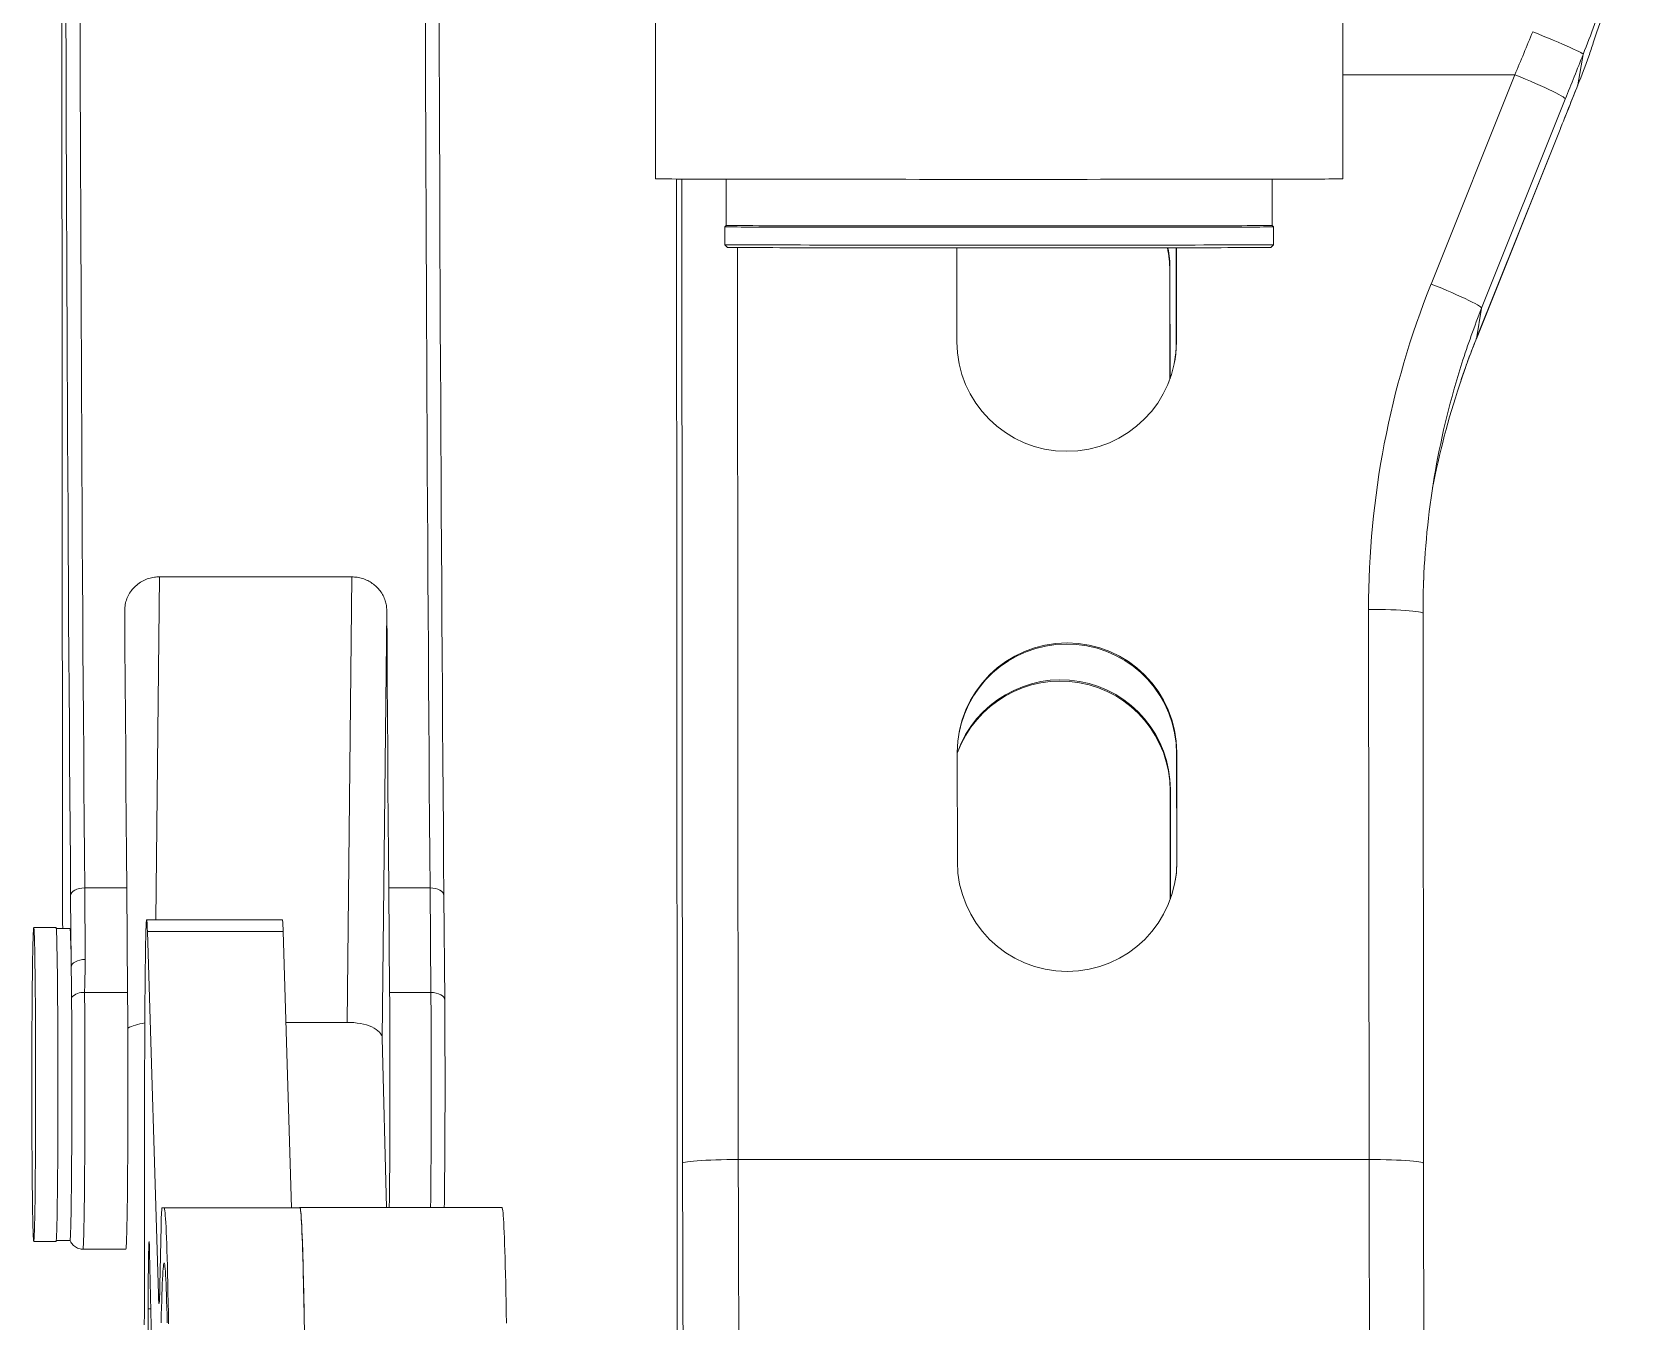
# Model space of a CAD drawing. Header units: millimetres. Extents: x 419 to 13500, y 498 to 10404.
# Drawn here: x 9000 to 9580, y 6367 to 6837 of the extents above; entities that cross this region are included whole.
import ezdxf

# ---------------------------------------------------------------- set-up
doc = ezdxf.new("R2010")
doc.units = ezdxf.units.MM
doc.header["$LTSCALE"] = 50

msp = doc.modelspace()

# ---------------------------------------------------------------- linework, layer by layer
at = {"color": 7, "linetype": 'Continuous', "lineweight": 15}
for p, q in [((9010.25, 7190.77), (9010.81, 6526.98)), ((9226.89, 6840.75), (9226.89, 6782.97)), ((9477.39, 6782.97), (9477.39, 6840.75)), ((9564.95, 6828.33), (9563.02, 6817.17)), ((9509.55, 6744.65), (9540.05, 6820.87)), ((9558.44, 6812.04), (9527.94, 6735.82)), ((9563.01, 6817.15), (9563.02, 6817.17)), ((9526.01, 6724.68), (9556.53, 6800.97)), ((9526.02, 6724.7), (9556.54, 6800.99)), ((9234.53, 6782.91), (9234.83, 6430.58)), ((9252.64, 6782.86), (9252.64, 6765.97)), ((9451.64, 6765.97), (9451.64, 6782.85)), ((9252.64, 6765.97), (9252.14, 6765.47)), ((9452.14, 6765.47), (9451.64, 6765.97)), ((9252.14, 6765.47), (9252.14, 6758.97)), ((9452.14, 6758.97), (9452.14, 6765.47)), ((9252.14, 6758.97), (9253.14, 6757.97)), ((9336.75, 6723.61), (9336.73, 6757.82)), ((9416.64, 6757.85), (9416.67, 6723.17)), ((9416.72, 6757.85), (9416.75, 6723.61)), ((9451.14, 6757.97), (9452.14, 6758.97)), ((9414.38, 6750.04), (9414.3, 6749.6)), ((9414.34, 6709.93), (9414.3, 6749.6)), ((9414.41, 6710.14), (9414.38, 6750.04)), ((9527.94, 6735.82), (9526.02, 6724.7)), ((9416.75, 6723.61), (9416.67, 6723.17)), ((9116.21, 6637.94), (9046.11, 6637.94)), ((9114.5, 6475.61), (9116.21, 6637.94)), ((9128.98, 6625.7), (9127.34, 6469.84)), ((9486.93, 6425.63), (9486.76, 6626.07)), ((9506.75, 6424.25), (9506.58, 6624.69)), ((9336.91, 6534.07), (9336.88, 6573.97)), ((9416.87, 6573.97), (9416.8, 6573.53)), ((9416.8, 6573.53), (9416.83, 6533.63)), ((9416.87, 6573.97), (9416.91, 6534.07)), ((9414.54, 6560.5), (9414.46, 6560.06)), ((9414.5, 6520.39), (9414.46, 6560.06)), ((9414.57, 6520.6), (9414.54, 6560.5)), ((9416.91, 6534.07), (9416.83, 6533.63)), ((9018.91, 6524.62), (9019.12, 6498.54)), ((9018.91, 6524.62), (9034.21, 6524.62)), ((9034.21, 6524.62), (9034.52, 6486.49)), ((9129.71, 6524.62), (9130.02, 6486.49)), ((9129.71, 6524.62), (9144.75, 6524.62)), ((9145.06, 6486.49), (9144.75, 6524.62)), ((9013.99, 6495.7), (9013.78, 6521.78)), ((9149.78, 6521.78), (9150.09, 6483.65)), ((9090.94, 6512.96), (9041.47, 6512.96)), ((9008.46, 6510.11), (9000.33, 6510.11)), ((9013.54, 6509.77), (9008.53, 6509.77)), ((9045.77, 6376.6), (9041.74, 6508.72)), ((9091.21, 6508.72), (9041.74, 6508.72)), ((9091.21, 6508.72), (9094.28, 6407.96)), ((9018.85, 6486.49), (9034.52, 6486.49)), ((9130.02, 6486.49), (9145.06, 6486.49)), ((9092.22, 6475.61), (9114.5, 6475.61)), ((9128.87, 6408.08), (9127.34, 6469.84)), ((9040.75, 6452.96), (9040.75, 6410.47)), ((9234.83, 6430.58), (9234.83, 6429.16)), ((9486.93, 6425.63), (9257.08, 6425.63)), ((9506.75, 6422.8), (9506.75, 6424.25)), ((9047.86, 6407.96), (9047.05, 6407.96)), ((9096.52, 6407.96), (9047.05, 6407.96)), ((9097.32, 6407.96), (9047.86, 6407.96)), ((9096.52, 6407.96), (9097.23, 6407.96)), ((9097.23, 6407.96), (9097.32, 6407.96)), ((9170.98, 6408.08), (9097.32, 6408.08)), ((9046.75, 6401.31), (9046.3, 6379.74)), ((9000.33, 6395.81), (9008.46, 6395.81)), ((9008.53, 6396.15), (9013.54, 6396.15)), ((9018.25, 6393.04), (9018.25, 6393.03)), ((9018.25, 6392.96), (9033.92, 6392.96)), ((9044.54, 6297.32), (9042.56, 6391.73)), ((9042.02, 6371.21), (9041.88, 6307.71))]:
    msp.add_line(p, q, dxfattribs=at)
at = {"color": 8, "linetype": 'Continuous', "lineweight": 15}
for p, q in [((9540.05, 6820.87), (9477.39, 6820.87)), ((9556.53, 6800.97), (9556.54, 6800.99)), ((9234.53, 6782.91), (9234.83, 6430.59)), ((9236.77, 6424.23), (9236.47, 6782.9)), ((9256.8, 6757.93), (9257.08, 6425.63)), ((9526.02, 6724.7), (9526.01, 6724.68)), ((9046.11, 6637.94), (9044.8, 6512.96)), ((9234.83, 6430.59), (9234.83, 6429.17)), ((9234.83, 6430.58), (9234.83, 6430.59)), ((9042.99, 6371.21), (9042.02, 6371.21)), ((9046.22, 6376.6), (9045.77, 6376.6))]:
    msp.add_line(p, q, dxfattribs=at)
at = {"color": 7, "linetype": 'Continuous', "lineweight": 15, "flags": 128}
for points in [[(9013.78, 6521.78), (9013.68, 6533.98), (9013.58, 6546.3), (9013.49, 6558.73), (9013.4, 6571.28), (9013.31, 6583.93), (9013.22, 6596.69), (9013.14, 6609.55), (9013.05, 6622.51), (9012.97, 6635.57), (9012.9, 6648.73), (9012.82, 6661.98), (9012.75, 6675.32), (9012.68, 6688.74), (9012.61, 6702.25), (9012.54, 6715.84), (9012.48, 6729.51), (9012.42, 6743.25), (9012.36, 6757.06), (9012.3, 6770.95), (9012.25, 6784.9), (9012.2, 6798.91), (9012.15, 6812.98), (9012.1, 6827.11), (9012.06, 6841.3)], [(9017.2, 6842.52), (9017.24, 6828.41), (9017.29, 6814.35), (9017.34, 6800.35), (9017.39, 6786.41), (9017.44, 6772.53), (9017.5, 6758.71), (9017.56, 6744.97), (9017.62, 6731.29), (9017.68, 6717.7), (9017.75, 6704.18), (9017.81, 6690.74), (9017.88, 6677.38), (9017.96, 6664.11), (9018.03, 6650.93), (9018.11, 6637.84), (9018.19, 6624.84), (9018.27, 6611.95), (9018.35, 6599.15), (9018.44, 6586.45), (9018.53, 6573.86), (9018.62, 6561.38), (9018.71, 6549.01), (9018.81, 6536.76), (9018.91, 6524.62)], [(9144.75, 6524.62), (9144.66, 6536.76), (9144.56, 6549.01), (9144.47, 6561.38), (9144.38, 6573.86), (9144.29, 6586.45), (9144.2, 6599.15), (9144.12, 6611.95), (9144.04, 6624.84), (9143.96, 6637.84), (9143.88, 6650.93), (9143.8, 6664.11), (9143.73, 6677.38), (9143.66, 6690.74), (9143.59, 6704.18), (9143.53, 6717.7), (9143.46, 6731.29), (9143.4, 6744.97), (9143.35, 6758.71), (9143.29, 6772.53), (9143.24, 6786.41), (9143.18, 6800.35), (9143.14, 6814.35), (9143.09, 6828.41), (9143.05, 6842.52)], [(9148.07, 6841.3), (9148.11, 6827.11), (9148.16, 6812.98), (9148.21, 6798.91), (9148.26, 6784.9), (9148.31, 6770.95), (9148.37, 6757.06), (9148.43, 6743.25), (9148.49, 6729.51), (9148.55, 6715.84), (9148.62, 6702.25), (9148.68, 6688.74), (9148.76, 6675.32), (9148.83, 6661.98), (9148.9, 6648.73), (9148.98, 6635.57), (9149.06, 6622.51), (9149.14, 6609.55), (9149.23, 6596.69), (9149.32, 6583.93), (9149.4, 6571.28), (9149.5, 6558.73), (9149.59, 6546.3), (9149.69, 6533.98), (9149.78, 6521.78)], [(9564.95, 6828.33), (9564.85, 6828.46), (9564.56, 6828.67), (9564.06, 6828.95), (9563.37, 6829.31), (9562.5, 6829.74), (9561.46, 6830.23), (9560.25, 6830.78), (9558.89, 6831.39), (9557.4, 6832.04), (9555.78, 6832.73), (9554.06, 6833.46), (9552.26, 6834.21), (9550.4, 6834.98), (9548.49, 6835.76), (9546.56, 6836.53)], [(9558.44, 6812.04), (9558.36, 6812.23), (9558.08, 6812.49), (9557.6, 6812.84), (9556.93, 6813.25), (9556.06, 6813.74), (9555.02, 6814.28), (9553.81, 6814.89), (9552.45, 6815.54), (9550.95, 6816.24), (9549.33, 6816.97), (9547.6, 6817.73), (9545.79, 6818.51), (9543.91, 6819.3), (9541.99, 6820.09), (9540.05, 6820.87)], [(9353.65, 6782.78), (9348.51, 6782.78), (9343.37, 6782.78), (9338.25, 6782.78), (9333.15, 6782.78), (9328.08, 6782.78), (9323.06, 6782.78), (9318.08, 6782.79), (9313.16, 6782.79), (9308.31, 6782.79), (9303.53, 6782.79), (9298.83, 6782.8), (9294.22, 6782.8), (9289.71, 6782.8), (9285.3, 6782.81), (9281.01, 6782.81), (9276.84, 6782.82), (9272.79, 6782.82), (9268.88, 6782.83), (9265.11, 6782.83), (9261.49, 6782.84), (9258.01, 6782.85), (9254.7, 6782.85), (9251.55, 6782.86), (9248.57, 6782.86), (9245.77, 6782.87), (9243.14, 6782.88), (9240.7, 6782.89), (9238.45, 6782.89), (9236.39, 6782.9), (9234.52, 6782.91), (9232.85, 6782.92), (9231.38, 6782.92), (9230.12, 6782.93), (9229.06, 6782.94), (9228.21, 6782.95), (9227.57, 6782.95), (9227.14, 6782.96), (9226.92, 6782.97), (9226.89, 6782.97)], [(9477.39, 6782.97), (9477.29, 6782.96), (9476.98, 6782.95), (9476.47, 6782.95), (9475.74, 6782.94), (9474.8, 6782.93), (9473.66, 6782.92), (9472.31, 6782.92), (9470.76, 6782.91), (9469.01, 6782.9), (9467.06, 6782.89), (9464.92, 6782.89), (9462.59, 6782.88), (9460.07, 6782.87), (9457.37, 6782.86), (9454.5, 6782.86), (9451.45, 6782.85), (9448.23, 6782.85), (9444.85, 6782.84), (9441.32, 6782.83), (9437.63, 6782.83), (9433.8, 6782.82), (9429.83, 6782.82), (9425.73, 6782.81), (9421.51, 6782.81), (9417.17, 6782.8), (9412.72, 6782.8), (9408.17, 6782.8), (9403.52, 6782.79), (9398.79, 6782.79), (9393.98, 6782.79), (9389.1, 6782.79), (9384.15, 6782.78), (9379.15, 6782.78), (9374.11, 6782.78), (9369.03, 6782.78), (9363.92, 6782.78), (9358.79, 6782.78), (9353.65, 6782.78)], [(9252.64, 6765.97), (9252.68, 6765.97), (9252.93, 6765.96), (9253.4, 6765.96), (9254.07, 6765.95), (9254.95, 6765.94), (9256.04, 6765.93), (9257.33, 6765.93), (9258.83, 6765.92), (9260.52, 6765.91), (9262.41, 6765.91), (9264.5, 6765.9), (9266.77, 6765.89), (9269.22, 6765.89), (9271.85, 6765.88), (9274.65, 6765.88), (9277.61, 6765.87), (9280.73, 6765.87), (9284.01, 6765.86), (9287.43, 6765.86), (9290.99, 6765.85), (9294.68, 6765.85), (9298.5, 6765.84), (9302.42, 6765.84), (9306.46, 6765.84), (9310.59, 6765.83), (9314.81, 6765.83), (9319.11, 6765.83), (9323.48, 6765.82), (9327.91, 6765.82), (9332.39, 6765.82), (9336.92, 6765.82), (9341.48, 6765.82), (9346.06, 6765.82), (9350.65, 6765.82), (9355.24, 6765.82), (9359.83, 6765.82), (9364.41, 6765.82), (9368.95, 6765.82), (9373.47, 6765.82), (9377.93, 6765.82), (9382.34, 6765.82), (9386.69, 6765.83), (9390.96, 6765.83), (9395.15, 6765.83), (9399.25, 6765.84), (9403.25, 6765.84), (9407.13, 6765.84), (9410.9, 6765.85), (9414.55, 6765.85), (9418.06, 6765.86), (9421.43, 6765.86), (9424.66, 6765.87), (9427.73, 6765.87), (9430.63, 6765.88), (9433.37, 6765.88), (9435.94, 6765.89), (9438.33, 6765.89), (9440.53, 6765.9), (9442.55, 6765.91), (9444.37, 6765.91), (9445.99, 6765.92), (9447.42, 6765.93), (9448.64, 6765.93), (9449.66, 6765.94), (9450.47, 6765.95), (9451.06, 6765.95), (9451.45, 6765.96), (9451.63, 6765.97), (9451.64, 6765.97)], [(9452.14, 6765.47), (9452.05, 6765.46), (9451.76, 6765.46), (9451.26, 6765.45), (9450.55, 6765.44), (9449.63, 6765.44), (9448.51, 6765.43), (9447.18, 6765.42), (9445.66, 6765.42), (9443.93, 6765.41), (9442.02, 6765.4), (9439.92, 6765.4), (9437.63, 6765.39), (9435.16, 6765.38), (9432.52, 6765.38), (9429.7, 6765.37), (9426.73, 6765.37), (9423.6, 6765.36), (9420.32, 6765.36), (9416.89, 6765.35), (9413.33, 6765.35), (9409.64, 6765.34), (9405.83, 6765.34), (9401.9, 6765.34), (9397.87, 6765.33), (9393.75, 6765.33), (9389.54, 6765.33), (9385.24, 6765.32), (9380.88, 6765.32), (9376.46, 6765.32), (9371.99, 6765.32), (9367.48, 6765.32), (9362.93, 6765.32), (9358.36, 6765.32), (9353.78, 6765.32), (9349.19, 6765.32), (9344.61, 6765.32), (9340.05, 6765.32), (9335.51, 6765.32), (9331.01, 6765.32), (9326.55, 6765.32), (9322.14, 6765.32), (9317.8, 6765.33), (9313.53, 6765.33), (9309.34, 6765.33), (9305.24, 6765.34), (9301.24, 6765.34), (9297.35, 6765.34), (9293.57, 6765.35), (9289.92, 6765.35), (9286.39, 6765.36), (9283.01, 6765.36), (9279.77, 6765.37), (9276.68, 6765.37), (9273.75, 6765.38), (9270.99, 6765.38), (9268.39, 6765.39), (9265.98, 6765.4), (9263.74, 6765.4), (9261.69, 6765.41), (9259.83, 6765.41), (9258.16, 6765.42), (9256.69, 6765.43), (9255.43, 6765.43), (9254.36, 6765.44), (9253.5, 6765.45), (9252.85, 6765.46), (9252.41, 6765.46), (9252.18, 6765.47), (9252.14, 6765.47)], [(9252.14, 6758.97), (9252.18, 6758.97), (9252.41, 6758.96), (9252.85, 6758.96), (9253.5, 6758.95), (9254.36, 6758.94), (9255.43, 6758.93), (9256.69, 6758.93), (9258.16, 6758.92), (9259.83, 6758.91), (9261.69, 6758.91), (9263.74, 6758.9), (9265.98, 6758.9), (9268.39, 6758.89), (9270.99, 6758.88), (9273.75, 6758.88), (9276.68, 6758.87), (9279.77, 6758.87), (9283.01, 6758.86), (9286.39, 6758.86), (9289.92, 6758.85), (9293.57, 6758.85), (9297.35, 6758.84), (9301.24, 6758.84), (9305.24, 6758.84), (9309.34, 6758.83), (9313.53, 6758.83), (9317.8, 6758.83), (9322.14, 6758.82), (9326.55, 6758.82), (9331.01, 6758.82), (9335.51, 6758.82), (9340.05, 6758.82), (9344.61, 6758.82), (9349.19, 6758.82), (9353.78, 6758.82), (9358.36, 6758.82), (9362.93, 6758.82), (9367.48, 6758.82), (9371.99, 6758.82), (9376.46, 6758.82), (9380.88, 6758.82), (9385.24, 6758.82), (9389.54, 6758.83), (9393.75, 6758.83), (9397.87, 6758.83), (9401.9, 6758.84), (9405.83, 6758.84), (9409.64, 6758.84), (9413.33, 6758.85), (9416.89, 6758.85), (9420.32, 6758.86), (9423.6, 6758.86), (9426.73, 6758.87), (9429.7, 6758.87), (9432.52, 6758.88), (9435.16, 6758.88), (9437.63, 6758.89), (9439.92, 6758.9), (9442.02, 6758.9), (9443.93, 6758.91), (9445.66, 6758.92), (9447.18, 6758.92), (9448.51, 6758.93), (9449.63, 6758.94), (9450.55, 6758.94), (9451.26, 6758.95), (9451.76, 6758.96), (9452.05, 6758.96), (9452.14, 6758.97)], [(9451.14, 6757.97), (9451.13, 6757.97), (9450.95, 6757.96), (9450.57, 6757.95), (9449.97, 6757.95), (9449.17, 6757.94), (9448.16, 6757.93), (9446.94, 6757.93), (9445.52, 6757.92), (9443.91, 6757.91), (9442.09, 6757.91), (9440.09, 6757.9), (9437.89, 6757.89), (9435.52, 6757.89), (9432.97, 6757.88), (9430.24, 6757.88), (9427.35, 6757.87), (9424.29, 6757.87), (9421.09, 6757.86), (9417.73, 6757.86), (9414.24, 6757.85), (9410.61, 6757.85), (9406.86, 6757.84), (9402.99, 6757.84), (9399.01, 6757.84), (9394.93, 6757.83), (9390.77, 6757.83), (9386.51, 6757.83), (9382.19, 6757.82), (9377.8, 6757.82), (9373.36, 6757.82), (9368.87, 6757.82), (9364.35, 6757.82), (9359.8, 6757.82), (9355.23, 6757.82), (9350.66, 6757.82), (9346.09, 6757.82), (9341.53, 6757.82), (9336.99, 6757.82), (9332.49, 6757.82), (9328.03, 6757.82), (9323.62, 6757.83), (9319.27, 6757.83), (9315, 6757.83), (9310.8, 6757.83), (9306.69, 6757.84), (9302.67, 6757.84), (9298.77, 6757.84), (9294.97, 6757.85), (9291.3, 6757.85), (9287.76, 6757.86), (9284.35, 6757.86), (9281.09, 6757.87), (9277.99, 6757.87), (9275.03, 6757.88), (9272.25, 6757.88), (9269.63, 6757.89), (9267.19, 6757.89), (9264.94, 6757.9), (9262.87, 6757.91), (9260.98, 6757.91), (9259.3, 6757.92), (9257.81, 6757.93), (9256.52, 6757.93), (9255.44, 6757.94), (9254.56, 6757.95), (9253.89, 6757.96), (9253.43, 6757.96), (9253.18, 6757.97), (9253.14, 6757.97)], [(9509.55, 6744.65), (9511.5, 6743.87), (9513.42, 6743.08), (9515.3, 6742.29), (9517.11, 6741.51), (9518.84, 6740.75), (9520.46, 6740.02), (9521.96, 6739.32), (9523.32, 6738.67), (9524.53, 6738.06), (9525.57, 6737.52), (9526.43, 6737.03), (9527.11, 6736.62), (9527.59, 6736.27), (9527.87, 6736.01), (9527.94, 6735.82)], [(9033.49, 6625.7), (9033.57, 6612.69), (9033.65, 6599.78), (9033.74, 6586.98), (9033.83, 6574.28), (9033.92, 6561.69), (9034.01, 6549.22), (9034.11, 6536.86), (9034.21, 6524.62)], [(9128.98, 6625.7), (9129.06, 6612.69), (9129.15, 6599.78), (9129.24, 6586.98), (9129.33, 6574.28), (9129.42, 6561.69), (9129.51, 6549.22), (9129.61, 6536.86), (9129.71, 6524.62)], [(9010.81, 6526.98), (9010.81, 6523.86), (9010.82, 6520.77), (9010.83, 6517.73), (9010.84, 6514.75), (9010.85, 6511.84), (9010.87, 6509.77)], [(9013.78, 6521.78), (9013.88, 6522.33), (9014.18, 6522.86), (9014.66, 6523.35), (9015.3, 6523.78), (9016.08, 6524.14), (9016.96, 6524.4), (9017.91, 6524.56), (9018.91, 6524.62)], [(9144.75, 6524.62), (9145.74, 6524.56), (9146.69, 6524.4), (9147.57, 6524.14), (9148.33, 6523.78), (9148.96, 6523.35), (9149.42, 6522.86), (9149.7, 6522.33), (9149.78, 6521.78)], [(9041.74, 6508.72), (9041.7, 6509.97), (9041.66, 6511), (9041.61, 6511.82), (9041.57, 6512.42), (9041.53, 6512.8), (9041.48, 6512.96), (9041.44, 6512.89), (9041.39, 6512.6), (9041.35, 6512.1), (9041.31, 6511.37), (9041.27, 6510.42), (9041.22, 6509.27), (9041.18, 6507.9), (9041.14, 6506.33), (9041.1, 6504.56), (9041.07, 6502.6), (9041.03, 6500.46), (9041, 6498.14), (9040.96, 6495.66), (9040.93, 6493.01), (9040.91, 6490.22), (9040.88, 6487.28), (9040.85, 6484.23), (9040.83, 6481.05), (9040.81, 6477.77), (9040.8, 6474.4), (9040.78, 6470.95), (9040.77, 6467.43), (9040.76, 6463.86), (9040.75, 6460.25), (9040.75, 6456.61), (9040.75, 6452.96)], [(9001.02, 6456.92), (9001.01, 6460.39), (9001.01, 6463.83), (9001, 6467.23), (9000.99, 6470.58), (9000.97, 6473.86), (9000.96, 6477.07), (9000.94, 6480.18), (9000.92, 6483.19), (9000.89, 6486.09), (9000.87, 6488.87), (9000.84, 6491.51), (9000.81, 6494.01), (9000.78, 6496.36), (9000.75, 6498.55), (9000.71, 6500.56), (9000.68, 6502.4), (9000.64, 6504.06), (9000.6, 6505.52), (9000.56, 6506.79), (9000.52, 6507.86), (9000.48, 6508.73), (9000.44, 6509.39), (9000.4, 6509.83), (9000.35, 6510.07), (9000.31, 6510.09), (9000.27, 6509.91), (9000.23, 6509.5), (9000.19, 6508.89), (9000.15, 6508.07), (9000.11, 6507.05), (9000.07, 6505.83), (9000.03, 6504.4), (8999.99, 6502.79), (8999.95, 6500.99), (8999.92, 6499.01), (8999.89, 6496.87), (8999.86, 6494.55), (8999.83, 6492.09), (8999.8, 6489.47), (8999.77, 6486.73), (8999.75, 6483.85), (8999.73, 6480.86), (8999.71, 6477.77), (8999.69, 6474.59), (8999.67, 6471.32), (8999.66, 6467.99), (8999.65, 6464.6), (8999.65, 6461.17), (8999.64, 6457.7), (8999.64, 6454.22), (8999.64, 6450.74), (8999.64, 6447.26), (8999.65, 6443.8), (8999.66, 6440.38), (8999.67, 6437.01), (8999.68, 6433.69), (8999.69, 6430.45), (8999.71, 6427.29), (8999.73, 6424.22), (8999.75, 6421.26), (8999.78, 6418.42), (8999.8, 6415.71), (8999.83, 6413.14), (8999.86, 6410.71), (8999.9, 6408.44), (8999.93, 6406.34), (8999.96, 6404.41), (9000, 6402.67), (9000.04, 6401.1), (9000.08, 6399.74), (9000.12, 6398.57), (9000.16, 6397.6), (9000.2, 6396.84), (9000.24, 6396.28), (9000.28, 6395.94), (9000.32, 6395.81), (9000.37, 6395.89), (9000.41, 6396.19), (9000.45, 6396.69), (9000.49, 6397.41), (9000.53, 6398.33), (9000.57, 6399.46), (9000.61, 6400.78), (9000.65, 6402.3), (9000.69, 6404.01), (9000.72, 6405.9), (9000.75, 6407.96), (9000.79, 6410.19), (9000.82, 6412.58), (9000.85, 6415.12), (9000.87, 6417.8), (9000.9, 6420.62), (9000.92, 6423.55), (9000.94, 6426.59), (9000.96, 6429.73), (9000.98, 6432.96), (9000.99, 6436.26), (9001, 6439.62), (9001.01, 6443.03), (9001.02, 6446.48), (9001.02, 6449.96), (9001.02, 6453.44), (9001.02, 6456.92)], [(9009.15, 6456.92), (9009.14, 6460.39), (9009.13, 6463.83), (9009.13, 6467.23), (9009.11, 6470.58), (9009.1, 6473.86), (9009.08, 6477.07), (9009.06, 6480.18), (9009.04, 6483.19), (9009.02, 6486.09), (9008.99, 6488.87), (9008.97, 6491.51), (9008.94, 6494.01), (9008.91, 6496.36), (9008.87, 6498.55), (9008.84, 6500.56), (9008.8, 6502.4), (9008.77, 6504.06), (9008.73, 6505.52), (9008.69, 6506.79), (9008.65, 6507.86), (9008.61, 6508.73), (9008.57, 6509.39), (9008.52, 6509.83), (9008.48, 6510.07), (9008.46, 6510.11)], [(9013.99, 6495.7), (9014.1, 6496.25), (9014.39, 6496.78), (9014.87, 6497.27), (9015.51, 6497.7), (9016.29, 6498.06), (9017.17, 6498.32), (9018.13, 6498.48), (9019.12, 6498.54)], [(9014.11, 6484.71), (9014.09, 6486.21), (9014.08, 6487.68), (9014.07, 6489.12), (9014.05, 6490.52), (9014.04, 6491.87), (9014.02, 6493.19), (9014, 6494.46), (9013.99, 6495.7)], [(9013.54, 6396.15), (9013.56, 6396.18), (9013.6, 6396.4), (9013.64, 6396.83), (9013.68, 6397.47), (9013.72, 6398.31), (9013.76, 6399.35), (9013.8, 6400.6), (9013.84, 6402.03), (9013.88, 6403.66), (9013.91, 6405.47), (9013.95, 6407.45), (9013.98, 6409.61), (9014.01, 6411.92), (9014.04, 6414.39), (9014.07, 6417), (9014.09, 6419.74), (9014.12, 6422.6), (9014.14, 6425.58), (9014.16, 6428.66), (9014.17, 6431.83), (9014.19, 6435.08), (9014.2, 6438.39), (9014.21, 6441.76), (9014.22, 6445.17), (9014.22, 6448.61), (9014.22, 6452.06), (9014.22, 6455.52), (9014.22, 6458.97), (9014.21, 6462.39), (9014.2, 6465.78), (9014.19, 6469.13), (9014.18, 6472.41), (9014.17, 6475.62), (9014.15, 6478.75), (9014.13, 6481.78), (9014.11, 6484.71)], [(9034.52, 6486.49), (9034.54, 6483.47), (9034.56, 6480.35), (9034.58, 6477.12), (9034.6, 6473.82), (9034.61, 6470.43), (9034.62, 6466.99), (9034.63, 6463.5), (9034.64, 6459.97), (9034.64, 6456.41), (9034.64, 6452.84), (9034.64, 6449.27), (9034.64, 6445.72), (9034.63, 6442.19), (9034.62, 6438.7), (9034.61, 6435.26), (9034.6, 6431.88), (9034.58, 6428.58), (9034.56, 6425.36), (9034.54, 6422.24), (9034.52, 6419.23), (9034.49, 6416.34), (9034.46, 6413.58), (9034.44, 6410.96), (9034.4, 6408.48), (9034.37, 6406.17), (9034.34, 6404.02), (9034.3, 6402.04), (9034.26, 6400.24), (9034.23, 6398.63), (9034.19, 6397.21), (9034.15, 6395.99), (9034.1, 6394.97), (9034.06, 6394.16), (9034.02, 6393.55), (9033.98, 6393.16), (9033.93, 6392.97), (9033.92, 6392.96)], [(9130.02, 6486.49), (9130.04, 6483.47), (9130.06, 6480.35), (9130.08, 6477.12), (9130.09, 6473.82), (9130.11, 6470.43), (9130.12, 6466.99), (9130.13, 6463.5), (9130.13, 6459.97), (9130.14, 6456.41), (9130.14, 6452.84), (9130.14, 6449.27), (9130.13, 6445.72), (9130.13, 6442.19), (9130.12, 6438.7), (9130.11, 6435.26), (9130.09, 6431.88), (9130.08, 6428.58), (9130.06, 6425.36), (9130.04, 6422.24), (9130.01, 6419.23), (9129.99, 6416.34), (9129.96, 6413.58), (9129.93, 6410.96), (9129.9, 6408.48), (9129.9, 6408.08)], [(9145.06, 6486.49), (9146.05, 6486.44), (9147, 6486.28), (9147.88, 6486.01), (9148.64, 6485.66), (9149.27, 6485.23), (9149.73, 6484.74), (9150.01, 6484.21), (9150.09, 6483.65)], [(9150.09, 6483.65), (9150.12, 6480.76), (9150.14, 6477.75), (9150.15, 6474.65), (9150.17, 6471.47), (9150.18, 6468.21), (9150.19, 6464.89), (9150.2, 6461.53), (9150.2, 6458.13), (9150.21, 6454.72), (9150.21, 6451.3), (9150.2, 6447.88), (9150.2, 6444.48), (9150.19, 6441.12), (9150.18, 6437.8), (9150.17, 6434.54), (9150.15, 6431.36), (9150.14, 6428.25), (9150.12, 6425.24), (9150.09, 6422.34), (9150.07, 6419.56), (9150.04, 6416.91), (9150.02, 6414.4), (9149.99, 6412.04), (9149.95, 6409.84), (9149.93, 6408.08)], [(9008.46, 6395.81), (9008.49, 6395.89), (9008.54, 6396.19), (9008.58, 6396.69), (9008.62, 6397.41), (9008.66, 6398.33), (9008.7, 6399.46), (9008.74, 6400.78), (9008.78, 6402.3), (9008.81, 6404.01), (9008.85, 6405.9), (9008.88, 6407.96), (9008.91, 6410.19), (9008.95, 6412.58), (9008.97, 6415.12), (9009, 6417.8), (9009.03, 6420.62), (9009.05, 6423.55), (9009.07, 6426.59), (9009.09, 6429.73), (9009.1, 6432.96), (9009.12, 6436.26), (9009.13, 6439.62), (9009.14, 6443.03), (9009.14, 6446.48), (9009.15, 6449.96), (9009.15, 6453.44), (9009.15, 6456.92)], [(9234.83, 6429.17), (9234.83, 6423.8), (9234.83, 6417), (9234.83, 6410.19), (9234.83, 6403.39), (9234.82, 6396.61), (9234.82, 6389.84), (9234.81, 6383.09), (9234.79, 6376.38), (9234.78, 6369.7), (9234.76, 6363.06), (9234.74, 6356.48), (9234.71, 6349.95), (9234.69, 6343.49), (9234.66, 6337.09), (9234.63, 6330.77), (9234.6, 6324.53), (9234.56, 6318.37), (9234.53, 6312.31), (9234.49, 6306.35), (9234.44, 6300.49), (9234.4, 6294.74), (9234.38, 6292.39)], [(9257.08, 6425.63), (9254.98, 6425.62), (9252.9, 6425.6), (9250.87, 6425.56), (9248.9, 6425.51), (9247.01, 6425.44), (9245.24, 6425.36), (9243.59, 6425.27), (9242.09, 6425.17), (9240.74, 6425.05), (9239.58, 6424.93), (9238.6, 6424.8), (9237.83, 6424.67), (9237.26, 6424.52), (9236.91, 6424.38), (9236.77, 6424.23)], [(9237.47, 6290.02), (9237.42, 6295.31), (9237.36, 6300.74), (9237.31, 6306.32), (9237.26, 6312.04), (9237.21, 6317.89), (9237.16, 6323.87), (9237.12, 6329.97), (9237.08, 6336.18), (9237.04, 6342.5), (9237, 6348.92), (9236.97, 6355.43), (9236.93, 6362.04), (9236.91, 6368.72), (9236.88, 6375.47), (9236.86, 6382.3), (9236.83, 6389.18), (9236.82, 6396.12), (9236.8, 6403.1), (9236.79, 6410.11), (9236.78, 6417.16), (9236.77, 6424.23)], [(9257.08, 6425.63), (9257.08, 6418.88), (9257.09, 6412.16), (9257.11, 6405.46), (9257.12, 6398.81), (9257.14, 6392.2), (9257.16, 6385.65), (9257.18, 6379.16), (9257.21, 6372.74), (9257.24, 6366.39), (9257.27, 6360.13), (9257.3, 6353.96), (9257.34, 6347.89), (9257.38, 6341.92), (9257.42, 6336.07), (9257.46, 6330.33), (9257.51, 6324.72), (9257.56, 6319.24), (9257.61, 6313.9), (9257.66, 6308.7), (9257.72, 6303.66)], [(9487.57, 6303.66), (9487.51, 6308.7), (9487.46, 6313.9), (9487.41, 6319.24), (9487.36, 6324.72), (9487.31, 6330.33), (9487.27, 6336.07), (9487.23, 6341.92), (9487.19, 6347.89), (9487.16, 6353.96), (9487.12, 6360.13), (9487.09, 6366.39), (9487.06, 6372.74), (9487.04, 6379.16), (9487.01, 6385.65), (9486.99, 6392.2), (9486.97, 6398.81), (9486.96, 6405.46), (9486.95, 6412.16), (9486.94, 6418.88), (9486.93, 6425.63)], [(9506.75, 6422.77), (9506.76, 6417.16), (9506.77, 6410.11), (9506.78, 6403.1), (9506.8, 6396.12), (9506.82, 6389.18), (9506.84, 6382.3), (9506.86, 6375.47), (9506.89, 6368.72), (9506.91, 6362.04), (9506.95, 6355.43), (9506.98, 6348.92), (9507.02, 6342.5), (9507.06, 6336.18), (9507.1, 6329.97), (9507.14, 6323.87), (9507.19, 6317.89), (9507.2, 6316.07)], [(9040.75, 6410.47), (9040.75, 6405.79), (9040.74, 6401.11), (9040.74, 6396.46), (9040.73, 6391.84), (9040.72, 6387.27), (9040.7, 6382.74), (9040.68, 6378.27), (9040.66, 6373.87), (9040.64, 6369.56), (9040.62, 6365.33)], [(9049.46, 6365.69), (9049.39, 6369.69), (9049.32, 6373.51), (9049.25, 6377.15), (9049.17, 6380.59), (9049.1, 6383.85), (9049.02, 6386.91), (9048.94, 6389.77), (9048.86, 6392.43), (9048.78, 6394.89), (9048.7, 6397.14), (9048.62, 6399.18), (9048.53, 6401.01), (9048.45, 6402.64), (9048.37, 6404.04), (9048.28, 6405.24), (9048.2, 6406.22), (9048.11, 6406.98), (9048.03, 6407.52), (9047.94, 6407.85), (9047.86, 6407.96)], [(9097.23, 6407.96), (9097.32, 6408.08), (9097.4, 6408), (9097.49, 6407.7), (9097.57, 6407.19), (9097.65, 6406.47), (9097.74, 6405.53), (9097.82, 6404.4), (9097.9, 6403.05), (9097.98, 6401.49), (9098.07, 6399.73), (9098.15, 6397.77), (9098.23, 6395.61), (9098.31, 6393.24), (9098.39, 6390.68), (9098.46, 6387.92), (9098.54, 6384.97), (9098.61, 6381.83), (9098.69, 6378.5), (9098.76, 6374.99), (9098.83, 6371.3), (9098.9, 6367.43), (9098.97, 6363.38)], [(9097.32, 6407.96), (9097.41, 6407.85), (9097.49, 6407.52), (9097.58, 6406.98), (9097.67, 6406.22), (9097.75, 6405.24), (9097.83, 6404.04), (9097.92, 6402.64), (9098, 6401.01), (9098.08, 6399.18), (9098.17, 6397.14), (9098.25, 6394.89), (9098.33, 6392.43), (9098.41, 6389.77), (9098.49, 6386.91), (9098.56, 6383.85), (9098.64, 6380.59), (9098.71, 6377.15), (9098.79, 6373.51), (9098.86, 6369.69), (9098.93, 6365.69)], [(9170.98, 6408.08), (9171, 6408.08), (9171.08, 6407.92), (9171.17, 6407.55), (9171.25, 6406.97), (9171.34, 6406.17), (9171.42, 6405.17), (9171.5, 6403.96), (9171.59, 6402.53), (9171.67, 6400.91), (9171.75, 6399.07), (9171.83, 6397.04), (9171.91, 6394.8), (9171.99, 6392.36), (9172.07, 6389.72), (9172.14, 6386.89), (9172.22, 6383.87), (9172.3, 6380.65), (9172.37, 6377.25), (9172.44, 6373.67), (9172.51, 6369.91), (9172.58, 6365.96)], [(9042.56, 6391.73), (9042.53, 6392.94), (9042.5, 6393.93), (9042.47, 6394.72), (9042.44, 6395.29), (9042.41, 6395.63), (9042.38, 6395.75), (9042.35, 6395.64), (9042.32, 6395.31), (9042.29, 6394.76), (9042.26, 6393.98), (9042.23, 6392.99), (9042.2, 6391.8), (9042.17, 6390.41), (9042.15, 6388.84), (9042.12, 6387.09), (9042.1, 6385.18), (9042.08, 6383.12), (9042.06, 6380.93), (9042.05, 6378.63), (9042.04, 6376.23), (9042.03, 6373.75), (9042.02, 6371.21)], [(9048.98, 6366.12), (9048.91, 6368.98), (9048.84, 6371.65), (9048.76, 6374.13), (9048.69, 6376.41), (9048.61, 6378.49), (9048.53, 6380.37), (9048.46, 6382.04), (9048.38, 6383.51), (9048.3, 6384.77), (9048.22, 6385.82), (9048.14, 6386.67), (9048.06, 6387.3), (9047.98, 6387.72), (9047.9, 6387.93), (9047.82, 6387.93), (9047.74, 6387.72), (9047.66, 6387.3), (9047.58, 6386.67), (9047.5, 6385.82), (9047.42, 6384.77), (9047.34, 6383.51), (9047.26, 6382.04), (9047.18, 6380.37), (9047.1, 6378.49), (9047.03, 6376.41), (9046.95, 6374.13), (9046.88, 6371.65), (9046.8, 6368.98), (9046.73, 6366.12)], [(9046.3, 6379.74), (9046.26, 6378.12), (9046.22, 6376.71), (9046.18, 6375.53), (9046.14, 6374.58), (9046.1, 6373.85), (9046.06, 6373.37), (9046.02, 6373.12), (9045.98, 6373.11), (9045.93, 6373.33), (9045.89, 6373.8), (9045.85, 6374.5), (9045.81, 6375.44), (9045.77, 6376.6)]]:
    msp.add_lwpolyline(points, dxfattribs=at)
at = {"color": 8, "linetype": 'Continuous', "lineweight": 15, "flags": 128}
for points in [[(9486.76, 6626.07), (9488.86, 6626.06), (9490.93, 6626.04), (9492.95, 6626), (9494.9, 6625.95), (9496.76, 6625.88), (9498.51, 6625.8), (9500.12, 6625.71), (9501.59, 6625.61), (9502.89, 6625.49), (9504.01, 6625.37), (9504.95, 6625.24), (9505.67, 6625.11), (9506.19, 6624.96), (9506.5, 6624.82), (9506.58, 6624.69)], [(9144.94, 6408.08), (9144.95, 6408.48), (9144.98, 6410.96), (9145.01, 6413.58), (9145.04, 6416.34), (9145.06, 6419.23), (9145.09, 6422.24), (9145.11, 6425.36), (9145.13, 6428.58), (9145.14, 6431.88), (9145.16, 6435.26), (9145.17, 6438.7), (9145.18, 6442.19), (9145.18, 6445.72), (9145.19, 6449.27), (9145.19, 6452.84), (9145.19, 6456.41), (9145.18, 6459.97), (9145.18, 6463.5), (9145.17, 6466.99), (9145.16, 6470.43), (9145.14, 6473.82), (9145.13, 6477.12), (9145.11, 6480.35), (9145.09, 6483.47), (9145.06, 6486.49)], [(9486.93, 6425.63), (9489.02, 6425.62), (9491.09, 6425.6), (9493.12, 6425.56), (9495.07, 6425.51), (9496.93, 6425.44), (9498.68, 6425.36), (9500.29, 6425.27), (9501.76, 6425.17), (9503.06, 6425.05), (9504.18, 6424.93), (9505.11, 6424.8), (9505.84, 6424.67), (9506.36, 6424.52), (9506.67, 6424.38), (9506.75, 6424.25)]]:
    msp.add_lwpolyline(points, dxfattribs=at)
at = {"color": 7, "linetype": 'Continuous', "lineweight": 15}
for centre, radius, start, end in [((9374.48, 6749.57), 39.82, 0.04909, 12.00781), ((9374.56, 6750.01), 39.82, 0.04904, 11.3593), ((9805.25, 6626.34), 318.49, 158.19313, 180.04849), ((9376.75, 6723.68), 40, 180.1086, 359.8914), ((9376.87, 6723.13), 39.8, 350.48753, 0.04856), ((9805.1, 6624.93), 298.51, 162.28777, 177.74086), ((9803.18, 6613.81), 298.52, 161.63908, 169.08144), ((9376.88, 6573.9), 40, 0.1086, 179.8914), ((9376.79, 6573.44), 40.01, 0.12658, 169.71674), ((9374.53, 6560.4), 40.01, 0.14091, 160.18356), ((9374.45, 6559.96), 40.01, 0.14128, 159.85994), ((9376.91, 6534.14), 40, 180.1086, 359.8914), ((9377.03, 6533.59), 39.8, 350.48753, 0.04856), ((9063.07, 6509.07), 28.14, 359.28721, 7.94262), ((8860.29, 6497.8), 153.72, 359.21677, 4.46629), ((9018.41, 6480.47), 6.03, 85.74488, 135.44259), ((9102.61, 6402.11), 55.87, 173.9898, 180.82569)]:
    msp.add_arc(centre, radius, start, end, dxfattribs=at)
at = {"color": 8, "linetype": 'Continuous', "lineweight": 15}
for centre, start, end in [((9805.15, 6624.91), 158.19363, 162.28786), ((9803.22, 6613.79), 158.19364, 161.63915)]:
    msp.add_arc(centre, 298.57, start, end, dxfattribs=at)
at = {"color": 7, "linetype": 'Continuous', "lineweight": 15}
for centre, major_axis, ratio, start_param, end_param in [((9546.08, 6855.65), (207.55, 499.99), 0.014374, 4.64874, 4.680106), ((9564.71, 6848.22), (207.55, 520.06), 0.013572, 4.648189, 4.679556), ((9550.27, 6764.85), (207.34, 519.52), 0.013572, 1.475327, 1.506597), ((9114.64, 6469.84), (12.7, -0.08), 0.454164, 0.014169, 1.584966), ((9044.55, 6469.84), (12.7, -0.08), 0.454164, 1.872994, 2.473479)]:
    msp.add_ellipse(centre, major_axis=major_axis, ratio=ratio, start_param=start_param, end_param=end_param, dxfattribs=at)
for points, knots in [([(9568.64, 6832.56), (9569.29, 6834.46), (9571.16, 6839.92), (9573.81, 6849.05), (9576.59, 6860), (9578.62, 6869.24), (9579.56, 6874.86), (9579.88, 6876.75)], [0, 0, 0, 0, 0.131321, 0.376895, 0.622468, 0.873425, 1, 1, 1, 1]), ([(9556.53, 6800.97), (9557.07, 6802.32), (9558.86, 6806.79), (9561.02, 6812.18), (9562.64, 6816.22), (9563.01, 6817.15)], [0, 0, 0, 0, 0.250007, 0.828759, 1, 1, 1, 1]), ([(9519.86, 6707.82), (9520.47, 6709.63), (9521.87, 6713.83), (9523.94, 6719.44), (9525.44, 6723.23), (9526.01, 6724.68)], [0, 0, 0, 0, 0.31952, 0.738619, 1, 1, 1, 1]), ([(9033.49, 6625.7), (9033.52, 6626.43), (9033.59, 6627.89), (9034.21, 6630.01), (9035.2, 6632.02), (9036.55, 6633.82), (9038.23, 6635.35), (9040.11, 6636.55), (9042.16, 6637.38), (9044.17, 6637.86), (9045.5, 6637.91), (9046.11, 6637.94)], [0, 0, 0, 0, 0.11826, 0.236509, 0.354961, 0.473371, 0.587406, 0.701388, 0.806802, 0.912187, 1, 1, 1, 1]), ([(9116.21, 6637.94), (9116.88, 6637.9), (9118.23, 6637.84), (9120.2, 6637.37), (9122.05, 6636.62), (9123.76, 6635.6), (9125.28, 6634.34), (9126.61, 6632.83), (9127.69, 6631.12), (9128.44, 6629.31), (9128.89, 6627.49), (9128.95, 6626.3), (9128.98, 6625.7)], [0, 0, 0, 0, 0.097512, 0.195036, 0.292392, 0.389776, 0.490286, 0.590827, 0.698622, 0.806442, 0.903219, 1, 1, 1, 1]), ([(9506.58, 6624.69), (9506.59, 6625.97), (9506.6, 6629.75), (9506.67, 6633.76), (9506.81, 6636.49), (9506.82, 6636.71)], [0, 0, 0, 0, 0.3188, 0.94459, 1, 1, 1, 1]), ([(9019.12, 6498.54), (9019.09, 6497.13), (9019.02, 6493.12), (9018.92, 6489.1), (9018.85, 6486.49)], [0, 0, 0, 0, 0.349772, 1, 1, 1, 1]), ([(9013.53, 6396.15), (9013.55, 6396.1), (9013.63, 6395.89), (9013.87, 6395.44), (9014.27, 6394.85), (9014.83, 6394.26), (9015.52, 6393.73), (9016.32, 6393.31), (9017.2, 6393.06), (9017.86, 6392.95), (9018.21, 6392.97), (9018.25, 6392.98)], [0, 0, 0, 0, 0.037527, 0.146277, 0.268577, 0.401603, 0.54126, 0.685392, 0.832141, 0.980174, 1, 1, 1, 1])]:
    msp.add_open_spline(points, degree=3, knots=knots, dxfattribs=at)
at = {"color": 8, "linetype": 'Continuous', "lineweight": 15}
for points, knots in [([(9571.84, 6847.55), (9570.93, 6844.76), (9568.83, 6838.29), (9566.36, 6831.94), (9564.95, 6828.33)], [0, 0, 0, 0, 0.430109, 1, 1, 1, 1]), ([(9563.02, 6817.17), (9564.39, 6820.66), (9566.39, 6825.75), (9568.1, 6830.93), (9568.64, 6832.56)], [0, 0, 0, 0, 0.684218, 1, 1, 1, 1]), ([(9018.85, 6486.49), (9018.86, 6485.06), (9018.89, 6482.19), (9018.92, 6477.12), (9018.94, 6471.32), (9018.96, 6464.78), (9018.98, 6458.09), (9018.98, 6451.34), (9018.97, 6444.61), (9018.96, 6437.97), (9018.93, 6431.54), (9018.9, 6425.37), (9018.86, 6419.54), (9018.81, 6414.15), (9018.75, 6409.24), (9018.69, 6404.88), (9018.62, 6401.14), (9018.55, 6398.05), (9018.47, 6395.63), (9018.39, 6393.99), (9018.32, 6393.07), (9018.27, 6393.05), (9018.25, 6393.04)], [0, 0, 0, 0, 0.039328, 0.078655, 0.13057, 0.182651, 0.234565, 0.28648, 0.338561, 0.390476, 0.44239, 0.494471, 0.546386, 0.5983, 0.650381, 0.702296, 0.754211, 0.806291, 0.858206, 0.910121, 0.962201, 1, 1, 1, 1])]:
    msp.add_open_spline(points, degree=3, knots=knots, dxfattribs=at)

doc.saveas('drawing.dxf')
